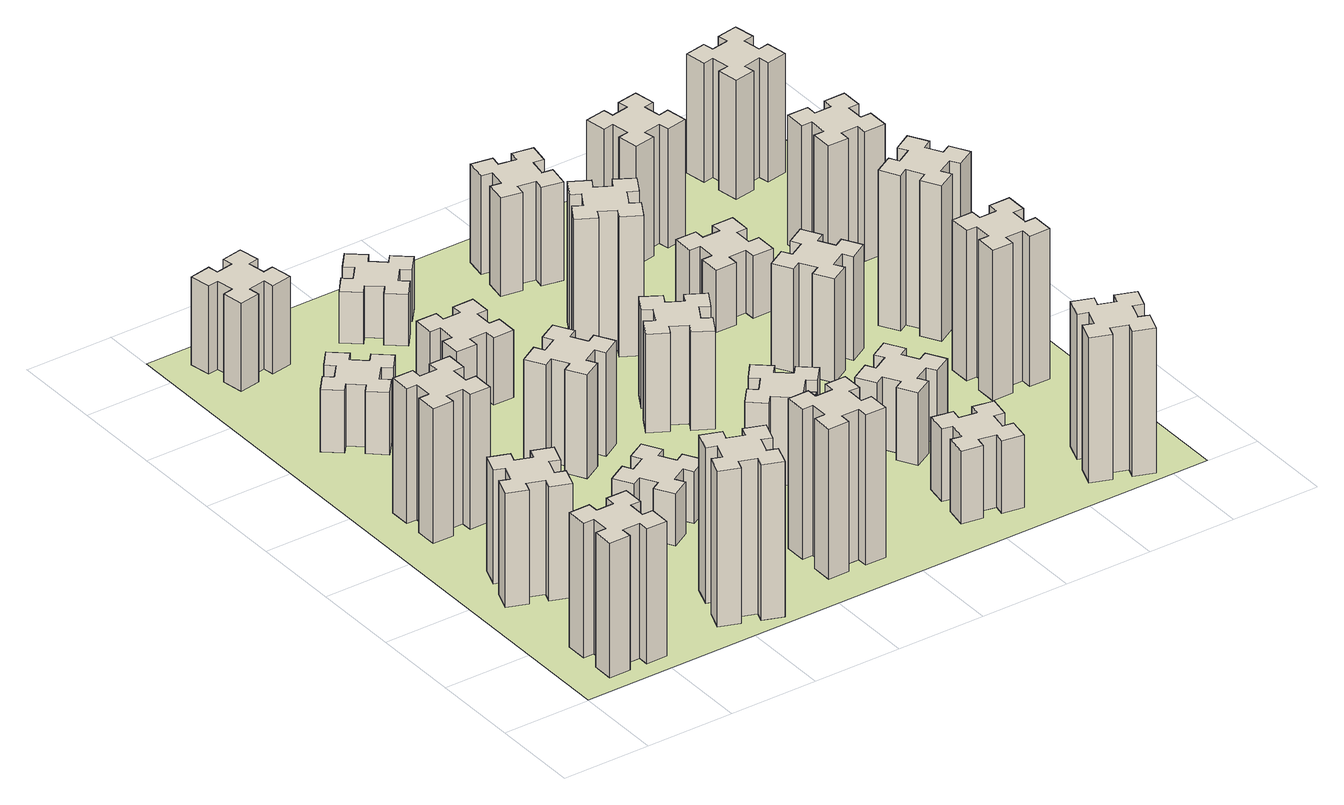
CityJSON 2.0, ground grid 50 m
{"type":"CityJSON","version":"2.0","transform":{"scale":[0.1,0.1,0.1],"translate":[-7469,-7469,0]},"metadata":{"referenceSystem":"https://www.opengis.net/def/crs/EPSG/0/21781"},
"CityObjects":{
"building1":{"type":"Building","attributes":{"class":"1000","function":"1000","usage":"1000","yearOfConstruction":2016,"roofType":"1000","measuredHeight":78,"storeysAboveGround":30,"storeysBelowGround":0},"geometry":[{"type":"Solid","lod":"1","boundaries":[[[[0,1,2,3,4,5,6,7,8,9,10,11,12,13,14,15,16,17,18,19]],[[17,16,20,21]],[[16,15,22,20]],[[15,14,23,22]],[[14,13,24,23]],[[13,12,25,24]],[[12,11,26,25]],[[11,10,27,26]],[[10,9,28,27]],[[9,8,29,28]],[[8,7,30,29]],[[7,6,31,30]],[[6,5,32,31]],[[5,4,33,32]],[[4,3,34,33]],[[3,2,35,34]],[[2,1,36,35]],[[1,0,37,36]],[[0,19,38,37]],[[19,18,39,38]],[[18,17,21,39]],[[24,25,26,27,28,29,30,31,32,33,34,35,36,37,38,39,21,20,22,23]]]]}]},
"building2":{"type":"Building","attributes":{"class":"1000","function":"1000","usage":"1000","yearOfConstruction":2016,"roofType":"1000","measuredHeight":66,"storeysAboveGround":30,"storeysBelowGround":0},"geometry":[{"type":"Solid","lod":"1","boundaries":[[[[40,41,42,43,44,45,46,47,48,49,50,51,52,53,54,55,56,57,58,59]],[[57,56,60,61]],[[56,55,62,60]],[[55,54,63,62]],[[54,53,64,63]],[[53,52,65,64]],[[52,51,66,65]],[[51,50,67,66]],[[50,49,68,67]],[[49,48,69,68]],[[48,47,70,69]],[[47,46,71,70]],[[46,45,72,71]],[[45,44,73,72]],[[44,43,74,73]],[[43,42,75,74]],[[42,41,76,75]],[[41,40,77,76]],[[40,59,78,77]],[[59,58,79,78]],[[58,57,61,79]],[[64,65,66,67,68,69,70,71,72,73,74,75,76,77,78,79,61,60,62,63]]]]}]},
"building3":{"type":"Building","attributes":{"class":"1000","function":"1000","usage":"1000","yearOfConstruction":2016,"roofType":"1000","measuredHeight":78,"storeysAboveGround":30,"storeysBelowGround":0},"geometry":[{"type":"Solid","lod":"1","boundaries":[[[[80,81,82,83,84,85,86,87,88,89,90,91,92,93,94,95,96,97,98,99]],[[97,96,100,101]],[[96,95,102,100]],[[95,94,103,102]],[[94,93,104,103]],[[93,92,105,104]],[[92,91,106,105]],[[91,90,107,106]],[[90,89,108,107]],[[89,88,109,108]],[[88,87,110,109]],[[87,86,111,110]],[[86,85,112,111]],[[85,84,113,112]],[[84,83,114,113]],[[83,82,115,114]],[[82,81,116,115]],[[81,80,117,116]],[[80,99,118,117]],[[99,98,119,118]],[[98,97,101,119]],[[104,105,106,107,108,109,110,111,112,113,114,115,116,117,118,119,101,100,102,103]]]]}]},
"building4":{"type":"Building","attributes":{"class":"1000","function":"1000","usage":"1000","yearOfConstruction":2016,"roofType":"1000","measuredHeight":90,"storeysAboveGround":30,"storeysBelowGround":0},"geometry":[{"type":"Solid","lod":"1","boundaries":[[[[120,121,122,123,124,125,126,127,128,129,130,131,132,133,134,135,136,137,138,139]],[[137,136,140,141]],[[136,135,142,140]],[[135,134,143,142]],[[134,133,144,143]],[[133,132,145,144]],[[132,131,146,145]],[[131,130,147,146]],[[130,129,148,147]],[[129,128,149,148]],[[128,127,150,149]],[[127,126,151,150]],[[126,125,152,151]],[[125,124,153,152]],[[124,123,154,153]],[[123,122,155,154]],[[122,121,156,155]],[[121,120,157,156]],[[120,139,158,157]],[[139,138,159,158]],[[138,137,141,159]],[[144,145,146,147,148,149,150,151,152,153,154,155,156,157,158,159,141,140,142,143]]]]}]},
"building5":{"type":"Building","attributes":{"class":"1000","function":"1000","usage":"1000","yearOfConstruction":2016,"roofType":"1000","measuredHeight":36,"storeysAboveGround":30,"storeysBelowGround":0},"geometry":[{"type":"Solid","lod":"1","boundaries":[[[[160,161,162,163,164,165,166,167,168,169,170,171,172,173,174,175,176,177,178,179]],[[177,176,180,181]],[[176,175,182,180]],[[175,174,183,182]],[[174,173,184,183]],[[173,172,185,184]],[[172,171,186,185]],[[171,170,187,186]],[[170,169,188,187]],[[169,168,189,188]],[[168,167,190,189]],[[167,166,191,190]],[[166,165,192,191]],[[165,164,193,192]],[[164,163,194,193]],[[163,162,195,194]],[[162,161,196,195]],[[161,160,197,196]],[[160,179,198,197]],[[179,178,199,198]],[[178,177,181,199]],[[184,185,186,187,188,189,190,191,192,193,194,195,196,197,198,199,181,180,182,183]]]]}]},
"building6":{"type":"Building","attributes":{"class":"1000","function":"1000","usage":"1000","yearOfConstruction":2016,"roofType":"1000","measuredHeight":51,"storeysAboveGround":30,"storeysBelowGround":0},"geometry":[{"type":"Solid","lod":"1","boundaries":[[[[200,201,202,203,204,205,206,207,208,209,210,211,212,213,214,215,216,217,218,219]],[[217,216,220,221]],[[216,215,222,220]],[[215,214,223,222]],[[214,213,224,223]],[[213,212,225,224]],[[212,211,226,225]],[[211,210,227,226]],[[210,209,228,227]],[[209,208,229,228]],[[208,207,230,229]],[[207,206,231,230]],[[206,205,232,231]],[[205,204,233,232]],[[204,203,234,233]],[[203,202,235,234]],[[202,201,236,235]],[[201,200,237,236]],[[200,219,238,237]],[[219,218,239,238]],[[218,217,221,239]],[[224,225,226,227,228,229,230,231,232,233,234,235,236,237,238,239,221,220,222,223]]]]}]},
"building7":{"type":"Building","attributes":{"class":"1000","function":"1000","usage":"1000","yearOfConstruction":2016,"roofType":"1000","measuredHeight":30,"storeysAboveGround":30,"storeysBelowGround":0},"geometry":[{"type":"Solid","lod":"1","boundaries":[[[[240,241,242,243,244,245,246,247,248,249,250,251,252,253,254,255,256,257,258,259]],[[257,256,260,261]],[[256,255,262,260]],[[255,254,263,262]],[[254,253,264,263]],[[253,252,265,264]],[[252,251,266,265]],[[251,250,267,266]],[[250,249,268,267]],[[249,248,269,268]],[[248,247,270,269]],[[247,246,271,270]],[[246,245,272,271]],[[245,244,273,272]],[[244,243,274,273]],[[243,242,275,274]],[[242,241,276,275]],[[241,240,277,276]],[[240,259,278,277]],[[259,258,279,278]],[[258,257,261,279]],[[264,265,266,267,268,269,270,271,272,273,274,275,276,277,278,279,261,260,262,263]]]]}]},
"building8":{"type":"Building","attributes":{"class":"1000","function":"1000","usage":"1000","yearOfConstruction":2016,"roofType":"1000","measuredHeight":60,"storeysAboveGround":30,"storeysBelowGround":0},"geometry":[{"type":"Solid","lod":"1","boundaries":[[[[280,281,282,283,284,285,286,287,288,289,290,291,292,293,294,295,296,297,298,299]],[[297,296,300,301]],[[296,295,302,300]],[[295,294,303,302]],[[294,293,304,303]],[[293,292,305,304]],[[292,291,306,305]],[[291,290,307,306]],[[290,289,308,307]],[[289,288,309,308]],[[288,287,310,309]],[[287,286,311,310]],[[286,285,312,311]],[[285,284,313,312]],[[284,283,314,313]],[[283,282,315,314]],[[282,281,316,315]],[[281,280,317,316]],[[280,299,318,317]],[[299,298,319,318]],[[298,297,301,319]],[[304,305,306,307,308,309,310,311,312,313,314,315,316,317,318,319,301,300,302,303]]]]}]},
"building9":{"type":"Building","attributes":{"class":"1000","function":"1000","usage":"1000","yearOfConstruction":2016,"roofType":"1000","measuredHeight":87,"storeysAboveGround":30,"storeysBelowGround":0},"geometry":[{"type":"Solid","lod":"1","boundaries":[[[[320,321,322,323,324,325,326,327,328,329,330,331,332,333,334,335,336,337,338,339]],[[337,336,340,341]],[[336,335,342,340]],[[335,334,343,342]],[[334,333,344,343]],[[333,332,345,344]],[[332,331,346,345]],[[331,330,347,346]],[[330,329,348,347]],[[329,328,349,348]],[[328,327,350,349]],[[327,326,351,350]],[[326,325,352,351]],[[325,324,353,352]],[[324,323,354,353]],[[323,322,355,354]],[[322,321,356,355]],[[321,320,357,356]],[[320,339,358,357]],[[339,338,359,358]],[[338,337,341,359]],[[344,345,346,347,348,349,350,351,352,353,354,355,356,357,358,359,341,340,342,343]]]]}]},
"building10":{"type":"Building","attributes":{"class":"1000","function":"1000","usage":"1000","yearOfConstruction":2016,"roofType":"1000","measuredHeight":39,"storeysAboveGround":30,"storeysBelowGround":0},"geometry":[{"type":"Solid","lod":"1","boundaries":[[[[360,361,362,363,364,365,366,367,368,369,370,371,372,373,374,375,376,377,378,379]],[[377,376,380,381]],[[376,375,382,380]],[[375,374,383,382]],[[374,373,384,383]],[[373,372,385,384]],[[372,371,386,385]],[[371,370,387,386]],[[370,369,388,387]],[[369,368,389,388]],[[368,367,390,389]],[[367,366,391,390]],[[366,365,392,391]],[[365,364,393,392]],[[364,363,394,393]],[[363,362,395,394]],[[362,361,396,395]],[[361,360,397,396]],[[360,379,398,397]],[[379,378,399,398]],[[378,377,381,399]],[[384,385,386,387,388,389,390,391,392,393,394,395,396,397,398,399,381,380,382,383]]]]}]},
"building11":{"type":"Building","attributes":{"class":"1000","function":"1000","usage":"1000","yearOfConstruction":2016,"roofType":"1000","measuredHeight":30,"storeysAboveGround":30,"storeysBelowGround":0},"geometry":[{"type":"Solid","lod":"1","boundaries":[[[[400,401,402,403,404,405,406,407,408,409,410,411,412,413,414,415,416,417,418,419]],[[417,416,420,421]],[[416,415,422,420]],[[415,414,423,422]],[[414,413,424,423]],[[413,412,425,424]],[[412,411,426,425]],[[411,410,427,426]],[[410,409,428,427]],[[409,408,429,428]],[[408,407,430,429]],[[407,406,431,430]],[[406,405,432,431]],[[405,404,433,432]],[[404,403,434,433]],[[403,402,435,434]],[[402,401,436,435]],[[401,400,437,436]],[[400,419,438,437]],[[419,418,439,438]],[[418,417,421,439]],[[424,425,426,427,428,429,430,431,432,433,434,435,436,437,438,439,421,420,422,423]]]]}]},
"building12":{"type":"Building","attributes":{"class":"1000","function":"1000","usage":"1000","yearOfConstruction":2016,"roofType":"1000","measuredHeight":51,"storeysAboveGround":30,"storeysBelowGround":0},"geometry":[{"type":"Solid","lod":"1","boundaries":[[[[440,441,442,443,444,445,446,447,448,449,450,451,452,453,454,455,456,457,458,459]],[[457,456,460,461]],[[456,455,462,460]],[[455,454,463,462]],[[454,453,464,463]],[[453,452,465,464]],[[452,451,466,465]],[[451,450,467,466]],[[450,449,468,467]],[[449,448,469,468]],[[448,447,470,469]],[[447,446,471,470]],[[446,445,472,471]],[[445,444,473,472]],[[444,443,474,473]],[[443,442,475,474]],[[442,441,476,475]],[[441,440,477,476]],[[440,459,478,477]],[[459,458,479,478]],[[458,457,461,479]],[[464,465,466,467,468,469,470,471,472,473,474,475,476,477,478,479,461,460,462,463]]]]}]},
"building13":{"type":"Building","attributes":{"class":"1000","function":"1000","usage":"1000","yearOfConstruction":2016,"roofType":"1000","measuredHeight":57,"storeysAboveGround":30,"storeysBelowGround":0},"geometry":[{"type":"Solid","lod":"1","boundaries":[[[[480,481,482,483,484,485,486,487,488,489,490,491,492,493,494,495,496,497,498,499]],[[497,496,500,501]],[[496,495,502,500]],[[495,494,503,502]],[[494,493,504,503]],[[493,492,505,504]],[[492,491,506,505]],[[491,490,507,506]],[[490,489,508,507]],[[489,488,509,508]],[[488,487,510,509]],[[487,486,511,510]],[[486,485,512,511]],[[485,484,513,512]],[[484,483,514,513]],[[483,482,515,514]],[[482,481,516,515]],[[481,480,517,516]],[[480,499,518,517]],[[499,498,519,518]],[[498,497,501,519]],[[504,505,506,507,508,509,510,511,512,513,514,515,516,517,518,519,501,500,502,503]]]]}]},
"building14":{"type":"Building","attributes":{"class":"1000","function":"1000","usage":"1000","yearOfConstruction":2016,"roofType":"1000","measuredHeight":42,"storeysAboveGround":30,"storeysBelowGround":0},"geometry":[{"type":"Solid","lod":"1","boundaries":[[[[520,521,522,523,524,525,526,527,528,529,530,531,532,533,534,535,536,537,538,539]],[[537,536,540,541]],[[536,535,542,540]],[[535,534,543,542]],[[534,533,544,543]],[[533,532,545,544]],[[532,531,546,545]],[[531,530,547,546]],[[530,529,548,547]],[[529,528,549,548]],[[528,527,550,549]],[[527,526,551,550]],[[526,525,552,551]],[[525,524,553,552]],[[524,523,554,553]],[[523,522,555,554]],[[522,521,556,555]],[[521,520,557,556]],[[520,539,558,557]],[[539,538,559,558]],[[538,537,541,559]],[[544,545,546,547,548,549,550,551,552,553,554,555,556,557,558,559,541,540,542,543]]]]}]},
"building15":{"type":"Building","attributes":{"class":"1000","function":"1000","usage":"1000","yearOfConstruction":2016,"roofType":"1000","measuredHeight":81,"storeysAboveGround":30,"storeysBelowGround":0},"geometry":[{"type":"Solid","lod":"1","boundaries":[[[[560,561,562,563,564,565,566,567,568,569,570,571,572,573,574,575,576,577,578,579]],[[577,576,580,581]],[[576,575,582,580]],[[575,574,583,582]],[[574,573,584,583]],[[573,572,585,584]],[[572,571,586,585]],[[571,570,587,586]],[[570,569,588,587]],[[569,568,589,588]],[[568,567,590,589]],[[567,566,591,590]],[[566,565,592,591]],[[565,564,593,592]],[[564,563,594,593]],[[563,562,595,594]],[[562,561,596,595]],[[561,560,597,596]],[[560,579,598,597]],[[579,578,599,598]],[[578,577,581,599]],[[584,585,586,587,588,589,590,591,592,593,594,595,596,597,598,599,581,580,582,583]]]]}]},
"building16":{"type":"Building","attributes":{"class":"1000","function":"1000","usage":"1000","yearOfConstruction":2016,"roofType":"1000","measuredHeight":42,"storeysAboveGround":30,"storeysBelowGround":0},"geometry":[{"type":"Solid","lod":"1","boundaries":[[[[600,601,602,603,604,605,606,607,608,609,610,611,612,613,614,615,616,617,618,619]],[[617,616,620,621]],[[616,615,622,620]],[[615,614,623,622]],[[614,613,624,623]],[[613,612,625,624]],[[612,611,626,625]],[[611,610,627,626]],[[610,609,628,627]],[[609,608,629,628]],[[608,607,630,629]],[[607,606,631,630]],[[606,605,632,631]],[[605,604,633,632]],[[604,603,634,633]],[[603,602,635,634]],[[602,601,636,635]],[[601,600,637,636]],[[600,619,638,637]],[[619,618,639,638]],[[618,617,621,639]],[[624,625,626,627,628,629,630,631,632,633,634,635,636,637,638,639,621,620,622,623]]]]}]},
"building17":{"type":"Building","attributes":{"class":"1000","function":"1000","usage":"1000","yearOfConstruction":2016,"roofType":"1000","measuredHeight":57,"storeysAboveGround":30,"storeysBelowGround":0},"geometry":[{"type":"Solid","lod":"1","boundaries":[[[[640,641,642,643,644,645,646,647,648,649,650,651,652,653,654,655,656,657,658,659]],[[657,656,660,661]],[[656,655,662,660]],[[655,654,663,662]],[[654,653,664,663]],[[653,652,665,664]],[[652,651,666,665]],[[651,650,667,666]],[[650,649,668,667]],[[649,648,669,668]],[[648,647,670,669]],[[647,646,671,670]],[[646,645,672,671]],[[645,644,673,672]],[[644,643,674,673]],[[643,642,675,674]],[[642,641,676,675]],[[641,640,677,676]],[[640,659,678,677]],[[659,658,679,678]],[[658,657,661,679]],[[664,665,666,667,668,669,670,671,672,673,674,675,676,677,678,679,661,660,662,663]]]]}]},
"building18":{"type":"Building","attributes":{"class":"1000","function":"1000","usage":"1000","yearOfConstruction":2016,"roofType":"1000","measuredHeight":60,"storeysAboveGround":30,"storeysBelowGround":0},"geometry":[{"type":"Solid","lod":"1","boundaries":[[[[680,681,682,683,684,685,686,687,688,689,690,691,692,693,694,695,696,697,698,699]],[[697,696,700,701]],[[696,695,702,700]],[[695,694,703,702]],[[694,693,704,703]],[[693,692,705,704]],[[692,691,706,705]],[[691,690,707,706]],[[690,689,708,707]],[[689,688,709,708]],[[688,687,710,709]],[[687,686,711,710]],[[686,685,712,711]],[[685,684,713,712]],[[684,683,714,713]],[[683,682,715,714]],[[682,681,716,715]],[[681,680,717,716]],[[680,699,718,717]],[[699,698,719,718]],[[698,697,701,719]],[[704,705,706,707,708,709,710,711,712,713,714,715,716,717,718,719,701,700,702,703]]]]}]},
"building19":{"type":"Building","attributes":{"class":"1000","function":"1000","usage":"1000","yearOfConstruction":2016,"roofType":"1000","measuredHeight":36,"storeysAboveGround":30,"storeysBelowGround":0},"geometry":[{"type":"Solid","lod":"1","boundaries":[[[[720,721,722,723,724,725,726,727,728,729,730,731,732,733,734,735,736,737,738,739]],[[737,736,740,741]],[[736,735,742,740]],[[735,734,743,742]],[[734,733,744,743]],[[733,732,745,744]],[[732,731,746,745]],[[731,730,747,746]],[[730,729,748,747]],[[729,728,749,748]],[[728,727,750,749]],[[727,726,751,750]],[[726,725,752,751]],[[725,724,753,752]],[[724,723,754,753]],[[723,722,755,754]],[[722,721,756,755]],[[721,720,757,756]],[[720,739,758,757]],[[739,738,759,758]],[[738,737,741,759]],[[744,745,746,747,748,749,750,751,752,753,754,755,756,757,758,759,741,740,742,743]]]]}]},
"building20":{"type":"Building","attributes":{"class":"1000","function":"1000","usage":"1000","yearOfConstruction":2016,"roofType":"1000","measuredHeight":84,"storeysAboveGround":30,"storeysBelowGround":0},"geometry":[{"type":"Solid","lod":"1","boundaries":[[[[760,761,762,763,764,765,766,767,768,769,770,771,772,773,774,775,776,777,778,779]],[[777,776,780,781]],[[776,775,782,780]],[[775,774,783,782]],[[774,773,784,783]],[[773,772,785,784]],[[772,771,786,785]],[[771,770,787,786]],[[770,769,788,787]],[[769,768,789,788]],[[768,767,790,789]],[[767,766,791,790]],[[766,765,792,791]],[[765,764,793,792]],[[764,763,794,793]],[[763,762,795,794]],[[762,761,796,795]],[[761,760,797,796]],[[760,779,798,797]],[[779,778,799,798]],[[778,777,781,799]],[[784,785,786,787,788,789,790,791,792,793,794,795,796,797,798,799,781,780,782,783]]]]}]},
"building21":{"type":"Building","attributes":{"class":"1000","function":"1000","usage":"1000","yearOfConstruction":2016,"roofType":"1000","measuredHeight":69,"storeysAboveGround":30,"storeysBelowGround":0},"geometry":[{"type":"Solid","lod":"1","boundaries":[[[[800,801,802,803,804,805,806,807,808,809,810,811,812,813,814,815,816,817,818,819]],[[817,816,820,821]],[[816,815,822,820]],[[815,814,823,822]],[[814,813,824,823]],[[813,812,825,824]],[[812,811,826,825]],[[811,810,827,826]],[[810,809,828,827]],[[809,808,829,828]],[[808,807,830,829]],[[807,806,831,830]],[[806,805,832,831]],[[805,804,833,832]],[[804,803,834,833]],[[803,802,835,834]],[[802,801,836,835]],[[801,800,837,836]],[[800,819,838,837]],[[819,818,839,838]],[[818,817,821,839]],[[824,825,826,827,828,829,830,831,832,833,834,835,836,837,838,839,821,820,822,823]]]]}]},
"building22":{"type":"Building","attributes":{"class":"1000","function":"1000","usage":"1000","yearOfConstruction":2016,"roofType":"1000","measuredHeight":87,"storeysAboveGround":30,"storeysBelowGround":0},"geometry":[{"type":"Solid","lod":"1","boundaries":[[[[840,841,842,843,844,845,846,847,848,849,850,851,852,853,854,855,856,857,858,859]],[[857,856,860,861]],[[856,855,862,860]],[[855,854,863,862]],[[854,853,864,863]],[[853,852,865,864]],[[852,851,866,865]],[[851,850,867,866]],[[850,849,868,867]],[[849,848,869,868]],[[848,847,870,869]],[[847,846,871,870]],[[846,845,872,871]],[[845,844,873,872]],[[844,843,874,873]],[[843,842,875,874]],[[842,841,876,875]],[[841,840,877,876]],[[840,859,878,877]],[[859,858,879,878]],[[858,857,861,879]],[[864,865,866,867,868,869,870,871,872,873,874,875,876,877,878,879,861,860,862,863]]]]}]},
"building23":{"type":"Building","attributes":{"class":"1000","function":"1000","usage":"1000","yearOfConstruction":2016,"roofType":"1000","measuredHeight":90,"storeysAboveGround":30,"storeysBelowGround":0},"geometry":[{"type":"Solid","lod":"1","boundaries":[[[[880,881,882,883,884,885,886,887,888,889,890,891,892,893,894,895,896,897,898,899]],[[897,896,900,901]],[[896,895,902,900]],[[895,894,903,902]],[[894,893,904,903]],[[893,892,905,904]],[[892,891,906,905]],[[891,890,907,906]],[[890,889,908,907]],[[889,888,909,908]],[[888,887,910,909]],[[887,886,911,910]],[[886,885,912,911]],[[885,884,913,912]],[[884,883,914,913]],[[883,882,915,914]],[[882,881,916,915]],[[881,880,917,916]],[[880,899,918,917]],[[899,898,919,918]],[[898,897,901,919]],[[904,905,906,907,908,909,910,911,912,913,914,915,916,917,918,919,901,900,902,903]]]]}]},
"building24":{"type":"Building","attributes":{"class":"1000","function":"1000","usage":"1000","yearOfConstruction":2016,"roofType":"1000","measuredHeight":75,"storeysAboveGround":30,"storeysBelowGround":0},"geometry":[{"type":"Solid","lod":"1","boundaries":[[[[920,921,922,923,924,925,926,927,928,929,930,931,932,933,934,935,936,937,938,939]],[[937,936,940,941]],[[936,935,942,940]],[[935,934,943,942]],[[934,933,944,943]],[[933,932,945,944]],[[932,931,946,945]],[[931,930,947,946]],[[930,929,948,947]],[[929,928,949,948]],[[928,927,950,949]],[[927,926,951,950]],[[926,925,952,951]],[[925,924,953,952]],[[924,923,954,953]],[[923,922,955,954]],[[922,921,956,955]],[[921,920,957,956]],[[920,939,958,957]],[[939,938,959,958]],[[938,937,941,959]],[[944,945,946,947,948,949,950,951,952,953,954,955,956,957,958,959,941,940,942,943]]]]}]},
"building25":{"type":"Building","attributes":{"class":"1000","function":"1000","usage":"1000","yearOfConstruction":2016,"roofType":"1000","measuredHeight":69,"storeysAboveGround":30,"storeysBelowGround":0},"geometry":[{"type":"Solid","lod":"1","boundaries":[[[[960,961,962,963,964,965,966,967,968,969,970,971,972,973,974,975,976,977,978,979]],[[977,976,980,981]],[[976,975,982,980]],[[975,974,983,982]],[[974,973,984,983]],[[973,972,985,984]],[[972,971,986,985]],[[971,970,987,986]],[[970,969,988,987]],[[969,968,989,988]],[[968,967,990,989]],[[967,966,991,990]],[[966,965,992,991]],[[965,964,993,992]],[[964,963,994,993]],[[963,962,995,994]],[[962,961,996,995]],[[961,960,997,996]],[[960,979,998,997]],[[979,978,999,998]],[[978,977,981,999]],[[984,985,986,987,988,989,990,991,992,993,994,995,996,997,998,999,981,980,982,983]]]]}]},
"landuse1":{"type":"LandUse","attributes":{"name":"plot1","function":"1010"},"geometry":[{"type":"MultiSurface","lod":"1","boundaries":[[[1000,1001,1002,1003]]]}]}
},
"vertices":[
[265,325,0],[265,225,0],[205,225,0],[205,105,0],[325,105,0],[325,165,0],[425,165,0],[425,105,0],[545,105,0],[545,225,0],[485,225,0],[485,325,0],[545,325,0],[545,445,0],[425,445,0],[425,385,0],[325,385,0],[325,445,0],[205,445,0],[205,325,0],[325,385,780],[325,445,780],[425,385,780],[425,445,780],[545,445,780],[545,325,780],[485,325,780],[485,225,780],[545,225,780],[545,105,780],[425,105,780],[425,165,780],[325,165,780],[325,105,780],[205,105,780],[205,225,780],[265,225,780],[265,325,780],[205,325,780],[205,445,780],
[289,1100,0],[255,1006,0],[199,1027,0],[157,914,0],[270,873,0],[291,929,0],[385,895,0],[364,839,0],[477,797,0],[518,910,0],[462,931,0],[496,1025,0],[552,1004,0],[593,1117,0],[480,1158,0],[460,1102,0],[366,1136,0],[387,1192,0],[274,1233,0],[233,1120,0],[366,1136,660],[387,1192,660],[460,1102,660],[480,1158,660],[593,1117,660],[552,1004,660],[496,1025,660],[462,931,660],[518,910,660],[477,797,660],[364,839,660],[385,895,660],[291,929,660],[270,873,660],[157,914,660],[199,1027,660],[255,1006,660],[289,1100,660],[233,1120,660],[274,1233,660],
[265,1805,0],[265,1705,0],[205,1705,0],[205,1585,0],[325,1585,0],[325,1645,0],[425,1645,0],[425,1585,0],[545,1585,0],[545,1705,0],[485,1705,0],[485,1805,0],[545,1805,0],[545,1925,0],[425,1925,0],[425,1865,0],[325,1865,0],[325,1925,0],[205,1925,0],[205,1805,0],[325,1865,780],[325,1925,780],[425,1865,780],[425,1925,780],[545,1925,780],[545,1805,780],[485,1805,780],[485,1705,780],[545,1705,780],[545,1585,780],[425,1585,780],[425,1645,780],[325,1645,780],[325,1585,780],[205,1585,780],[205,1705,780],[265,1705,780],[265,1805,780],[205,1805,780],[205,1925,780],
[1029,360,0],[995,266,0],[939,287,0],[897,174,0],[1010,133,0],[1031,189,0],[1125,155,0],[1104,99,0],[1217,57,0],[1258,170,0],[1202,191,0],[1236,285,0],[1292,264,0],[1333,377,0],[1220,418,0],[1200,362,0],[1106,396,0],[1127,452,0],[1014,493,0],[973,380,0],[1106,396,900],[1127,452,900],[1200,362,900],[1220,418,900],[1333,377,900],[1292,264,900],[1236,285,900],[1202,191,900],[1258,170,900],[1217,57,900],[1104,99,900],[1125,155,900],[1031,189,900],[1010,133,900],[897,174,900],[939,287,900],[995,266,900],[1029,360,900],[973,380,900],[1014,493,900],
[423,2704,0],[359,2628,0],[313,2666,0],[236,2574,0],[328,2497,0],[366,2543,0],[443,2479,0],[404,2433,0],[496,2356,0],[573,2448,0],[527,2486,0],[592,2563,0],[638,2524,0],[715,2616,0],[623,2693,0],[584,2647,0],[508,2712,0],[546,2758,0],[454,2835,0],[377,2743,0],[508,2712,360],[546,2758,360],[584,2647,360],[623,2693,360],[715,2616,360],[638,2524,360],[592,2563,360],[527,2486,360],[573,2448,360],[496,2356,360],[404,2433,360],[443,2479,360],[366,2543,360],[328,2497,360],[236,2574,360],[313,2666,360],[359,2628,360],[423,2704,360],[377,2743,360],[454,2835,360],
[492,3405,0],[475,3504,0],[534,3514,0],[513,3632,0],[395,3611,0],[405,3552,0],[307,3535,0],[297,3594,0],[178,3573,0],[199,3455,0],[258,3465,0],[276,3367,0],[217,3357,0],[237,3238,0],[356,3259,0],[345,3318,0],[444,3336,0],[454,3277,0],[572,3297,0],[551,3416,0],[444,3336,510],[454,3277,510],[345,3318,510],[356,3259,510],[237,3238,510],[217,3357,510],[276,3367,510],[258,3465,510],[199,3455,510],[178,3573,510],[297,3594,510],[307,3535,510],[405,3552,510],[395,3611,510],[513,3632,510],[534,3514,510],[475,3504,510],[492,3405,510],[551,3416,510],[572,3297,510],
[1204,1236,0],[1117,1186,0],[1087,1238,0],[983,1178,0],[1043,1074,0],[1095,1104,0],[1145,1017,0],[1093,987,0],[1153,883,0],[1257,943,0],[1227,995,0],[1314,1045,0],[1344,993,0],[1448,1053,0],[1388,1157,0],[1336,1127,0],[1286,1214,0],[1338,1244,0],[1278,1348,0],[1174,1288,0],[1286,1214,300],[1338,1244,300],[1336,1127,300],[1388,1157,300],[1448,1053,300],[1344,993,300],[1314,1045,300],[1227,995,300],[1257,943,300],[1153,883,300],[1093,987,300],[1145,1017,300],[1095,1104,300],[1043,1074,300],[983,1178,300],[1087,1238,300],[1117,1186,300],[1204,1236,300],[1174,1288,300],[1278,1348,300],
[1095,1844,0],[1145,1757,0],[1093,1727,0],[1153,1623,0],[1257,1683,0],[1227,1735,0],[1314,1785,0],[1344,1733,0],[1448,1793,0],[1388,1897,0],[1336,1867,0],[1286,1954,0],[1338,1984,0],[1278,2088,0],[1174,2028,0],[1204,1976,0],[1117,1926,0],[1087,1978,0],[983,1918,0],[1043,1814,0],[1117,1926,600],[1087,1978,600],[1204,1976,600],[1174,2028,600],[1278,2088,600],[1338,1984,600],[1286,1954,600],[1336,1867,600],[1388,1897,600],[1448,1793,600],[1344,1733,600],[1314,1785,600],[1227,1735,600],[1257,1683,600],[1153,1623,600],[1093,1727,600],[1145,1757,600],[1095,1844,600],[1043,1814,600],[983,1918,600],
[1865,325,0],[1865,425,0],[1925,425,0],[1925,545,0],[1805,545,0],[1805,485,0],[1705,485,0],[1705,545,0],[1585,545,0],[1585,425,0],[1645,425,0],[1645,325,0],[1585,325,0],[1585,205,0],[1705,205,0],[1705,265,0],[1805,265,0],[1805,205,0],[1925,205,0],[1925,325,0],[1805,265,870],[1805,205,870],[1705,265,870],[1705,205,870],[1585,205,870],[1585,325,870],[1645,325,870],[1645,425,870],[1585,425,870],[1585,545,870],[1705,545,870],[1705,485,870],[1805,485,870],[1805,545,870],[1925,545,870],[1925,425,870],[1865,425,870],[1865,325,870],[1925,325,870],[1925,205,870],
[1005,2645,0],[1005,2545,0],[945,2545,0],[945,2425,0],[1065,2425,0],[1065,2485,0],[1165,2485,0],[1165,2425,0],[1285,2425,0],[1285,2545,0],[1225,2545,0],[1225,2645,0],[1285,2645,0],[1285,2765,0],[1165,2765,0],[1165,2705,0],[1065,2705,0],[1065,2765,0],[945,2765,0],[945,2645,0],[1065,2705,390],[1065,2765,390],[1165,2705,390],[1165,2765,390],[1285,2765,390],[1285,2645,390],[1225,2645,390],[1225,2545,390],[1285,2545,390],[1285,2425,390],[1165,2425,390],[1165,2485,390],[1065,2485,390],[1065,2425,390],[945,2425,390],[945,2545,390],[1005,2545,390],[1005,2645,390],[945,2645,390],[945,2765,390],
[1063,3444,0],[999,3368,0],[953,3406,0],[876,3314,0],[968,3237,0],[1006,3283,0],[1083,3219,0],[1044,3173,0],[1136,3096,0],[1213,3188,0],[1167,3226,0],[1232,3303,0],[1278,3264,0],[1355,3356,0],[1263,3433,0],[1224,3387,0],[1148,3452,0],[1186,3498,0],[1094,3575,0],[1017,3483,0],[1148,3452,300],[1186,3498,300],[1224,3387,300],[1263,3433,300],[1355,3356,300],[1278,3264,300],[1232,3303,300],[1167,3226,300],[1213,3188,300],[1136,3096,300],[1044,3173,300],[1083,3219,300],[1006,3283,300],[968,3237,300],[876,3314,300],[953,3406,300],[999,3368,300],[1063,3444,300],[1017,3483,300],[1094,3575,300],
[1903,1224,0],[1839,1148,0],[1793,1186,0],[1716,1094,0],[1808,1017,0],[1846,1063,0],[1923,999,0],[1884,953,0],[1976,876,0],[2053,968,0],[2007,1006,0],[2072,1083,0],[2118,1044,0],[2195,1136,0],[2103,1213,0],[2064,1167,0],[1988,1232,0],[2026,1278,0],[1934,1355,0],[1857,1263,0],[1988,1232,510],[2026,1278,510],[2064,1167,510],[2103,1213,510],[2195,1136,510],[2118,1044,510],[2072,1083,510],[2007,1006,510],[2053,968,510],[1976,876,510],[1884,953,510],[1923,999,510],[1846,1063,510],[1808,1017,510],[1716,1094,510],[1793,1186,510],[1839,1148,510],[1903,1224,510],[1857,1263,510],[1934,1355,510],
[1785,1954,0],[1735,1867,0],[1683,1897,0],[1623,1793,0],[1727,1733,0],[1757,1785,0],[1844,1735,0],[1814,1683,0],[1918,1623,0],[1978,1727,0],[1926,1757,0],[1976,1844,0],[2028,1814,0],[2088,1918,0],[1984,1978,0],[1954,1926,0],[1867,1976,0],[1897,2028,0],[1793,2088,0],[1733,1984,0],[1867,1976,570],[1897,2028,570],[1954,1926,570],[1984,1978,570],[2088,1918,570],[2028,1814,570],[1976,1844,570],[1926,1757,570],[1978,1727,570],[1918,1623,570],[1814,1683,570],[1844,1735,570],[1757,1785,570],[1727,1733,570],[1623,1793,570],[1683,1897,570],[1735,1867,570],[1785,1954,570],[1733,1984,570],[1793,2088,570],
[2527,276,0],[2625,258,0],[2615,199,0],[2733,178,0],[2754,297,0],[2695,307,0],[2712,405,0],[2771,395,0],[2792,513,0],[2674,534,0],[2664,475,0],[2565,492,0],[2576,551,0],[2457,572,0],[2437,454,0],[2496,444,0],[2478,345,0],[2419,356,0],[2398,237,0],[2517,217,0],[2478,345,420],[2419,356,420],[2496,444,420],[2437,454,420],[2457,572,420],[2576,551,420],[2565,492,420],[2664,475,420],[2674,534,420],[2792,513,420],[2771,395,420],[2712,405,420],[2695,307,420],[2754,297,420],[2733,178,420],[2615,199,420],[2625,258,420],[2527,276,420],[2517,217,420],[2398,237,420],
[2054,2666,0],[1967,2716,0],[1997,2768,0],[1893,2828,0],[1833,2724,0],[1885,2694,0],[1835,2607,0],[1783,2637,0],[1723,2533,0],[1827,2473,0],[1857,2525,0],[1944,2475,0],[1914,2423,0],[2018,2363,0],[2078,2467,0],[2026,2497,0],[2076,2584,0],[2128,2554,0],[2188,2658,0],[2084,2718,0],[2076,2584,810],[2128,2554,810],[2026,2497,810],[2078,2467,810],[2018,2363,810],[1914,2423,810],[1944,2475,810],[1857,2525,810],[1827,2473,810],[1723,2533,810],[1783,2637,810],[1835,2607,810],[1885,2694,810],[1833,2724,810],[1893,2828,810],[1997,2768,810],[1967,2716,810],[2054,2666,810],[2084,2718,810],[2188,2658,810],
[2607,895,0],[2694,945,0],[2724,893,0],[2828,953,0],[2768,1057,0],[2716,1027,0],[2666,1114,0],[2718,1144,0],[2658,1248,0],[2554,1188,0],[2584,1136,0],[2497,1086,0],[2467,1138,0],[2363,1078,0],[2423,974,0],[2475,1004,0],[2525,917,0],[2473,887,0],[2533,783,0],[2637,843,0],[2525,917,420],[2473,887,420],[2475,1004,420],[2423,974,420],[2363,1078,420],[2467,1138,420],[2497,1086,420],[2584,1136,420],[2554,1188,420],[2658,1248,420],[2718,1144,420],[2666,1114,420],[2716,1027,420],[2768,1057,420],[2828,953,420],[2724,893,420],[2694,945,420],[2607,895,420],[2637,843,420],[2533,783,420],
[2024,3435,0],[1925,3452,0],[1936,3511,0],[1817,3532,0],[1797,3414,0],[1856,3404,0],[1838,3305,0],[1779,3316,0],[1758,3197,0],[1877,3177,0],[1887,3236,0],[1985,3218,0],[1975,3159,0],[2093,3138,0],[2114,3257,0],[2055,3267,0],[2072,3365,0],[2131,3355,0],[2152,3473,0],[2034,3494,0],[2072,3365,570],[2131,3355,570],[2055,3267,570],[2114,3257,570],[2093,3138,570],[1975,3159,570],[1985,3218,570],[1887,3236,570],[1877,3177,570],[1758,3197,570],[1779,3316,570],[1838,3305,570],[1856,3404,570],[1797,3414,570],[1817,3532,570],[1936,3511,570],[1925,3452,570],[2024,3435,570],[2034,3494,570],[2152,3473,570],
[2816,1867,0],[2766,1954,0],[2818,1984,0],[2758,2088,0],[2654,2028,0],[2684,1976,0],[2597,1926,0],[2567,1978,0],[2463,1918,0],[2523,1814,0],[2575,1844,0],[2625,1757,0],[2573,1727,0],[2633,1623,0],[2737,1683,0],[2707,1735,0],[2794,1785,0],[2824,1733,0],[2928,1793,0],[2868,1897,0],[2794,1785,600],[2824,1733,600],[2707,1735,600],[2737,1683,600],[2633,1623,600],[2573,1727,600],[2625,1757,600],[2575,1844,600],[2523,1814,600],[2463,1918,600],[2567,1978,600],[2597,1926,600],[2684,1976,600],[2654,2028,600],[2758,2088,600],[2818,1984,600],[2766,1954,600],[2816,1867,600],[2868,1897,600],[2928,1793,600],
[2545,2385,0],[2645,2385,0],[2645,2325,0],[2765,2325,0],[2765,2445,0],[2705,2445,0],[2705,2545,0],[2765,2545,0],[2765,2665,0],[2645,2665,0],[2645,2605,0],[2545,2605,0],[2545,2665,0],[2425,2665,0],[2425,2545,0],[2485,2545,0],[2485,2445,0],[2425,2445,0],[2425,2325,0],[2545,2325,0],[2485,2445,360],[2425,2445,360],[2485,2545,360],[2425,2545,360],[2425,2665,360],[2545,2665,360],[2545,2605,360],[2645,2605,360],[2645,2665,360],[2765,2665,360],[2765,2545,360],[2705,2545,360],[2705,2445,360],[2765,2445,360],[2765,2325,360],[2645,2325,360],[2645,2385,360],[2545,2385,360],[2545,2325,360],[2425,2325,360],
[3251,189,0],[3345,155,0],[3324,99,0],[3437,57,0],[3478,170,0],[3422,191,0],[3456,285,0],[3512,264,0],[3553,377,0],[3440,418,0],[3420,362,0],[3326,396,0],[3347,452,0],[3234,493,0],[3193,380,0],[3249,360,0],[3215,266,0],[3159,287,0],[3117,174,0],[3230,133,0],[3215,266,840],[3159,287,840],[3249,360,840],[3193,380,840],[3234,493,840],[3347,452,840],[3326,396,840],[3420,362,840],[3440,418,840],[3553,377,840],[3512,264,840],[3456,285,840],[3422,191,840],[3478,170,840],[3437,57,840],[3324,99,840],[3345,155,840],[3251,189,840],[3230,133,840],[3117,174,840],
[2565,3118,0],[2664,3136,0],[2674,3077,0],[2792,3097,0],[2771,3216,0],[2712,3205,0],[2695,3304,0],[2754,3314,0],[2733,3432,0],[2615,3411,0],[2625,3352,0],[2527,3335,0],[2517,3394,0],[2398,3373,0],[2419,3255,0],[2478,3265,0],[2496,3167,0],[2437,3157,0],[2457,3038,0],[2576,3059,0],[2496,3167,690],[2437,3157,690],[2478,3265,690],[2419,3255,690],[2398,3373,690],[2517,3394,690],[2527,3335,690],[2625,3352,690],[2615,3411,690],[2733,3432,690],[2754,3314,690],[2695,3304,690],[2712,3205,690],[2771,3216,690],[2792,3097,690],[2674,3077,690],[2664,3136,690],[2565,3118,690],[2576,3059,690],[2457,3038,690],
[3445,1165,0],[3445,1265,0],[3505,1265,0],[3505,1385,0],[3385,1385,0],[3385,1325,0],[3285,1325,0],[3285,1385,0],[3165,1385,0],[3165,1265,0],[3225,1265,0],[3225,1165,0],[3165,1165,0],[3165,1045,0],[3285,1045,0],[3285,1105,0],[3385,1105,0],[3385,1045,0],[3505,1045,0],[3505,1165,0],[3385,1105,870],[3385,1045,870],[3285,1105,870],[3285,1045,870],[3165,1045,870],[3165,1165,870],[3225,1165,870],[3225,1265,870],[3165,1265,870],[3165,1385,870],[3285,1385,870],[3285,1325,870],[3385,1325,870],[3385,1385,870],[3505,1385,870],[3505,1265,870],[3445,1265,870],[3445,1165,870],[3505,1165,870],[3505,1045,870],
[3347,1735,0],[3434,1785,0],[3464,1733,0],[3568,1793,0],[3508,1897,0],[3456,1867,0],[3406,1954,0],[3458,1984,0],[3398,2088,0],[3294,2028,0],[3324,1976,0],[3237,1926,0],[3207,1978,0],[3103,1918,0],[3163,1814,0],[3215,1844,0],[3265,1757,0],[3213,1727,0],[3273,1623,0],[3377,1683,0],[3265,1757,900],[3213,1727,900],[3215,1844,900],[3163,1814,900],[3103,1918,900],[3207,1978,900],[3237,1926,900],[3324,1976,900],[3294,2028,900],[3398,2088,900],[3458,1984,900],[3406,1954,900],[3456,1867,900],[3508,1897,900],[3568,1793,900],[3464,1733,900],[3434,1785,900],[3347,1735,900],[3377,1683,900],[3273,1623,900],
[3385,2705,0],[3285,2705,0],[3285,2765,0],[3165,2765,0],[3165,2645,0],[3225,2645,0],[3225,2545,0],[3165,2545,0],[3165,2425,0],[3285,2425,0],[3285,2485,0],[3385,2485,0],[3385,2425,0],[3505,2425,0],[3505,2545,0],[3445,2545,0],[3445,2645,0],[3505,2645,0],[3505,2765,0],[3385,2765,0],[3445,2645,750],[3505,2645,750],[3445,2545,750],[3505,2545,750],[3505,2425,750],[3385,2425,750],[3385,2485,750],[3285,2485,750],[3285,2425,750],[3165,2425,750],[3165,2545,750],[3225,2545,750],[3225,2645,750],[3165,2645,750],[3165,2765,750],[3285,2765,750],[3285,2705,750],[3385,2705,750],[3385,2765,750],[3505,2765,750],
[3218,3465,0],[3236,3367,0],[3177,3357,0],[3197,3238,0],[3316,3259,0],[3305,3318,0],[3404,3336,0],[3414,3277,0],[3532,3297,0],[3511,3416,0],[3452,3405,0],[3435,3504,0],[3494,3514,0],[3473,3632,0],[3355,3611,0],[3365,3552,0],[3267,3535,0],[3257,3594,0],[3138,3573,0],[3159,3455,0],[3267,3535,690],[3257,3594,690],[3365,3552,690],[3355,3611,690],[3473,3632,690],[3494,3514,690],[3435,3504,690],[3452,3405,690],[3511,3416,690],[3532,3297,690],[3414,3277,690],[3404,3336,690],[3305,3318,690],[3316,3259,690],[3197,3238,690],[3177,3357,690],[3236,3367,690],[3218,3465,690],[3159,3455,690],[3138,3573,690],
[5,3705,0],[3705,3705,0],[3705,5,0],[5,5,0]
]}
